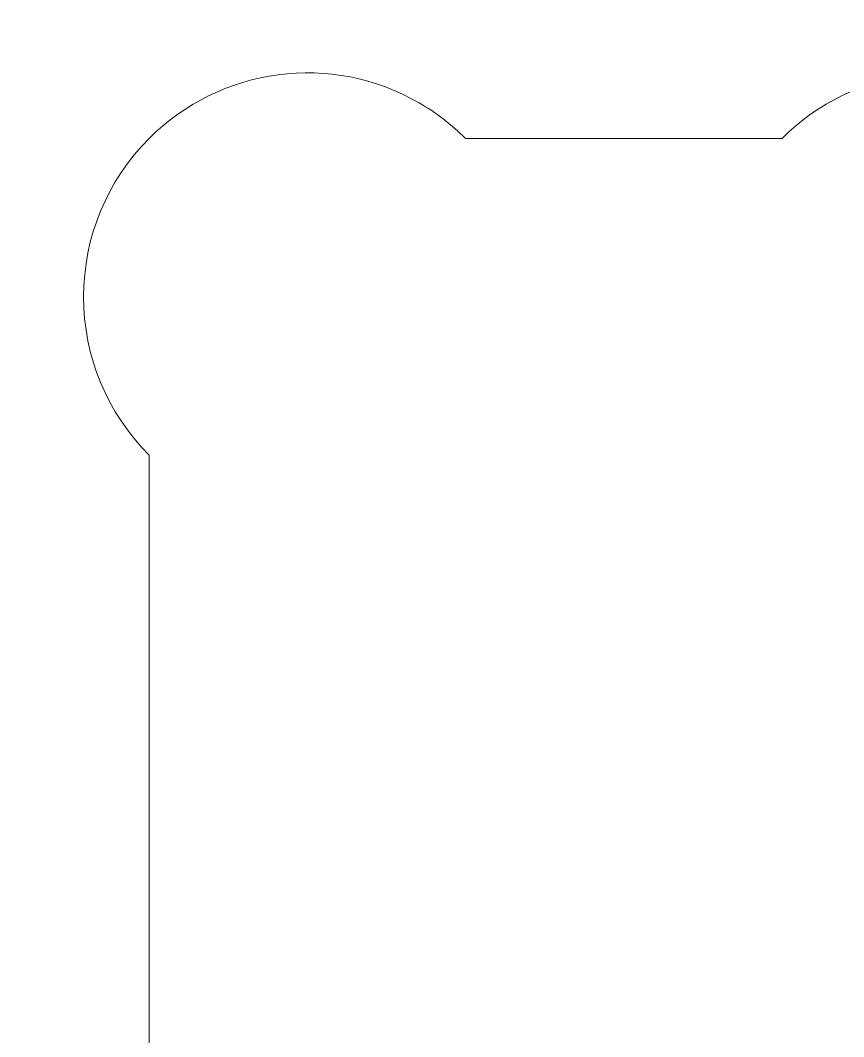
# Model space of a CAD drawing. Header units: millimetres. Extents: x 1623 to 2804, y 183 to 729.
# Drawn here: x 1761.74 to 1766.94, y 217.56 to 223.98 of the extents above; entities that cross this region are included whole.
import ezdxf

# ---------------------------------------------------------------- set-up
doc = ezdxf.new("R2010")
doc.units = ezdxf.units.MM
doc.header["$MEASUREMENT"] = 0
doc.layers.add('Camada 1', color=7, linetype='Continuous')

msp = doc.modelspace()

# ---------------------------------------------------------------- linework, layer by layer
at = {"layer": 'Camada 1', "color": 70, "lineweight": 9}
msp.add_open_spline([(1782.5494, 372.2354), (1782.5494, 372.2354), (1782.5494, 183.241), (1782.5494, 183.241), (1782.5494, 183.241), (1782.5494, 183.241), (1622.5494, 183.241), (1622.5494, 183.241), (1622.5494, 183.241), (1622.5494, 183.241), (1622.5494, 372.2354), (1622.5494, 372.2354)], degree=3, knots=[0, 0, 0, 0, 0.25, 0.25, 0.25, 0.25, 0.5, 0.5, 0.5, 0.5, 1, 1, 1, 1], dxfattribs=at)
at = {"layer": 'Camada 1', "color": 2, "lineweight": 9}
msp.add_open_spline([(1764.5494, 223.2354), (1764.5494, 223.2354), (1766.5494, 223.2354), (1766.5494, 223.2354), (1766.5494, 223.2354), (1767.0024, 223.6881), (1767.702, 223.7805), (1768.2565, 223.4601), (1768.2565, 223.4601), (1768.3635, 223.3983), (1768.462, 223.3228), (1768.5494, 223.2354), (1768.5494, 223.2354), (1768.8146, 222.9698), (1768.9635, 222.6098), (1768.9632, 222.2345), (1768.9632, 222.2345), (1768.963, 221.8592), (1768.815, 221.5006), (1768.5494, 221.2354), (1768.5494, 221.2354), (1768.5494, 221.2354), (1768.5494, 215.2354), (1768.5494, 215.2354), (1768.5494, 215.2354), (1768.8146, 214.9698), (1768.9635, 214.6098), (1768.9632, 214.2345), (1768.9632, 214.2345), (1768.963, 213.8592), (1768.815, 213.5006), (1768.5494, 213.2354), (1768.5494, 213.2354), (1768.462, 213.148), (1768.3635, 213.0725), (1768.2565, 213.0107), (1768.2565, 213.0107), (1767.7018, 212.6907), (1767.0021, 212.7824), (1766.5494, 213.2354), (1766.5494, 213.2354), (1766.5494, 213.2354), (1764.5494, 213.2354), (1764.5494, 213.2354), (1764.5494, 213.2354), (1764.462, 213.148), (1764.3635, 213.0725), (1764.2565, 213.0107), (1764.2565, 213.0107), (1763.7018, 212.6907), (1763.0021, 212.7824), (1762.5494, 213.2354), (1762.5494, 213.2354), (1762.2841, 213.5007), (1762.1351, 213.8602), (1762.1352, 214.2354), (1762.1352, 214.2354), (1762.1352, 214.6106), (1762.2841, 214.9701), (1762.5494, 215.2354), (1762.5494, 215.2354), (1762.5494, 215.2354), (1762.5494, 221.2354), (1762.5494, 221.2354), (1762.5494, 221.2354), (1762.2841, 221.5007), (1762.1351, 221.8602), (1762.1352, 222.2354), (1762.1352, 222.2354), (1762.1352, 222.6106), (1762.2841, 222.9701), (1762.5494, 223.2354), (1762.5494, 223.2354), (1763.0024, 223.6881), (1763.702, 223.7805), (1764.2565, 223.4601), (1764.2565, 223.4601), (1764.3635, 223.3983), (1764.462, 223.3228), (1764.5494, 223.2354)], degree=3, knots=[0, 0, 0, 0, 0.047619, 0.047619, 0.047619, 0.047619, 0.095238, 0.095238, 0.095238, 0.095238, 0.142857, 0.142857, 0.142857, 0.142857, 0.190476, 0.190476, 0.190476, 0.190476, 0.238095, 0.238095, 0.238095, 0.238095, 0.285714, 0.285714, 0.285714, 0.285714, 0.333333, 0.333333, 0.333333, 0.333333, 0.380952, 0.380952, 0.380952, 0.380952, 0.428571, 0.428571, 0.428571, 0.428571, 0.47619, 0.47619, 0.47619, 0.47619, 0.52381, 0.52381, 0.52381, 0.52381, 0.571429, 0.571429, 0.571429, 0.571429, 0.619048, 0.619048, 0.619048, 0.619048, 0.666667, 0.666667, 0.666667, 0.666667, 0.714286, 0.714286, 0.714286, 0.714286, 0.761905, 0.761905, 0.761905, 0.761905, 0.809524, 0.809524, 0.809524, 0.809524, 0.857143, 0.857143, 0.857143, 0.857143, 0.904762, 0.904762, 0.904762, 0.904762, 1, 1, 1, 1], dxfattribs=at)

doc.saveas('drawing.dxf')
